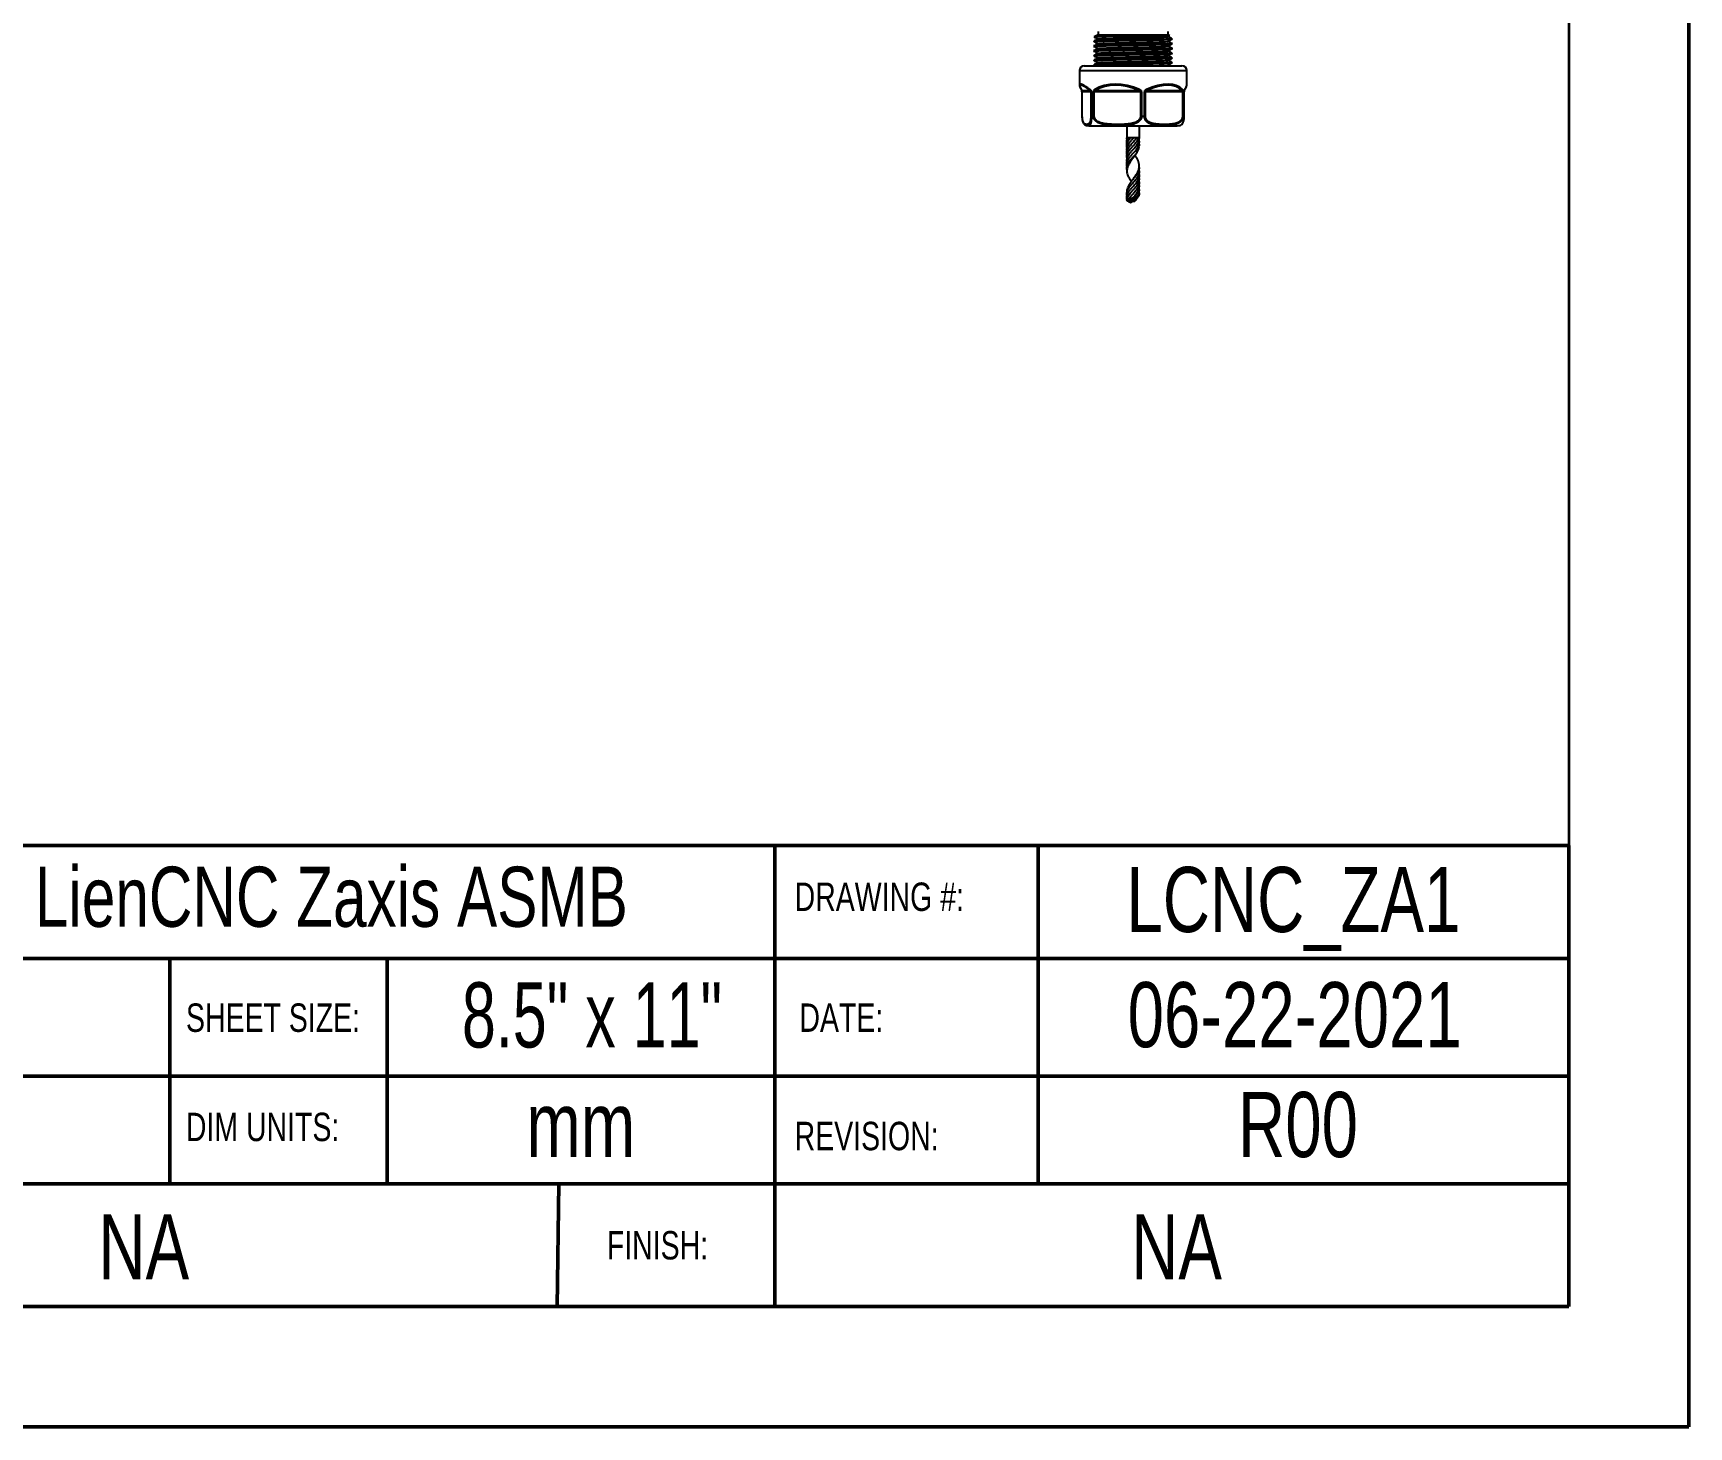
# Model space of a CAD drawing. Header units: millimetres. Extents: x 0 to 279, y 0 to 216.
# Drawn here: x 191.9 to 279.4, y 0 to 73.6 of the extents above; entities that cross this region are included whole.
import ezdxf

# ---------------------------------------------------------------- set-up
doc = ezdxf.new("R2010")
doc.units = ezdxf.units.MM
for name, color, linetype in [('PAGE_BORDER', 7, 'Continuous'), ('TITLE_BLOCK_BORDER', 7, 'Continuous'), ('TITLE_BLOCK_TEXT', 8, 'Continuous')]:
    doc.layers.add(name, color=color, linetype=linetype)
doc.styles.add('SLDTEXTSTYLE0', font='TXT', dxfattribs={"width": 0.75})
doc.styles.add('SLDTEXTSTYLE1', font='TXT', dxfattribs={"width": 0.7})

msp = doc.modelspace()

# ---------------------------------------------------------------- linework, layer by layer
at = {"color": 7, "linetype": 'Continuous', "lineweight": 50}
for p, q in [((279.4, 0), (279.4, 215.9)), ((0, 0), (279.4, 0))]:
    msp.add_line(p, q, dxfattribs=at)
at = {"color": 7, "linetype": 'Continuous', "lineweight": 25}
for p, q in [((248.192, 73.521), (247.986, 73.402)), ((248.192, 73.687), (248.192, 73.521)), ((248.192, 73.521), (250.042, 73.521)), ((250.042, 73.521), (251.892, 73.521)), ((251.892, 73.521), (251.892, 73.687)), ((251.988, 73.465), (251.892, 73.521)), ((247.975, 73.177), (247.975, 73.157)), ((247.975, 72.927), (247.975, 72.907)), ((247.975, 72.677), (247.975, 72.657)), ((251.908, 73.416), (251.986, 73.46)), ((252.109, 73.282), (252.109, 73.302)), ((252.109, 73.032), (252.109, 73.052)), ((252.109, 72.782), (252.109, 72.802)), ((247.459, 71.877), (249.185, 71.877)), ((247.975, 72.427), (247.975, 72.407)), ((247.975, 72.177), (247.975, 72.157)), ((247.975, 71.927), (247.975, 71.907)), ((247.976, 71.906), (248.026, 71.877)), ((249.185, 71.877), (252.625, 71.877)), ((251.979, 71.877), (251.911, 71.917)), ((252.109, 72.532), (252.109, 72.552)), ((252.109, 72.282), (252.109, 72.302)), ((252.109, 72.032), (252.109, 72.052)), ((247.209, 71.627), (247.209, 70.865)), ((252.875, 70.865), (252.875, 71.627)), ((247.336, 70.568), (247.785, 70.568)), ((247.342, 70.509), (247.342, 69.211)), ((247.342, 70.509), (247.343, 70.509)), ((247.827, 70.509), (247.343, 70.509)), ((247.343, 70.509), (247.343, 69.211)), ((247.827, 69.211), (247.827, 70.509)), ((247.827, 70.509), (247.844, 70.509)), ((247.844, 70.509), (247.844, 69.211)), ((247.94, 69.211), (247.94, 70.509)), ((247.94, 70.509), (247.975, 70.509)), ((250.451, 70.509), (247.975, 70.509)), ((247.975, 70.509), (247.975, 69.211)), ((248.055, 70.568), (250.354, 70.568)), ((250.451, 69.211), (250.451, 70.509)), ((250.451, 70.509), (250.492, 70.509)), ((250.492, 70.509), (250.492, 69.211)), ((250.637, 69.211), (250.637, 70.509)), ((250.637, 70.509), (250.674, 70.509)), ((252.666, 70.509), (250.674, 70.509)), ((250.674, 70.509), (250.674, 69.211)), ((250.761, 70.568), (252.61, 70.568)), ((252.666, 69.211), (252.666, 70.509)), ((252.666, 70.509), (252.689, 70.509)), ((252.689, 70.509), (252.689, 69.211)), ((252.739, 69.211), (252.739, 70.509)), ((252.739, 70.509), (252.743, 70.509)), ((252.743, 69.211), (252.743, 70.509)), ((247.342, 69.211), (247.343, 69.211)), ((247.827, 69.211), (247.844, 69.211)), ((247.844, 69.211), (247.94, 69.211)), ((247.94, 69.211), (247.975, 69.211)), ((250.451, 69.211), (250.492, 69.211)), ((250.492, 69.211), (250.637, 69.211)), ((250.637, 69.211), (250.674, 69.211)), ((252.666, 69.211), (252.689, 69.211)), ((252.689, 69.211), (252.739, 69.211)), ((247.709, 68.711), (249.268, 68.711)), ((248.334, 68.711), (248.342, 68.703)), ((248.342, 68.703), (249.478, 68.703)), ((249.268, 68.711), (252.375, 68.711)), ((249.478, 68.703), (251.742, 68.703)), ((249.709, 68.703), (249.709, 68.612)), ((250.375, 68.077), (250.375, 68.703)), ((251.742, 68.703), (251.75, 68.711)), ((249.711, 68.077), (249.709, 68.077)), ((249.774, 68.077), (249.711, 68.077)), ((249.711, 67.996), (249.711, 68.077)), ((249.711, 67.996), (249.72, 67.938)), ((249.72, 67.938), (249.72, 67.938)), ((249.72, 67.745), (249.72, 67.745)), ((249.72, 67.547), (249.72, 67.547)), ((249.72, 67.354), (249.72, 67.354)), ((249.91, 68.077), (249.774, 68.077)), ((250.08, 68.077), (249.91, 68.077)), ((250.241, 68.077), (250.08, 68.077)), ((250.348, 68.077), (250.241, 68.077)), ((250.348, 68.077), (250.375, 68.077)), ((249.718, 67.172), (249.72, 67.172)), ((249.72, 66.966), (249.72, 66.966)), ((249.72, 66.771), (249.72, 66.771)), ((249.72, 66.578), (249.72, 66.578)), ((250.192, 67.084), (250.137, 67.16)), ((250.364, 66.38), (250.364, 66.38)), ((250.364, 66.187), (250.364, 66.187)), ((250.364, 65.995), (250.364, 65.995)), ((250.364, 65.797), (250.364, 65.797)), ((250.364, 65.605), (250.364, 65.605)), ((249.716, 64.81), (249.725, 64.808)), ((249.718, 64.838), (249.72, 64.838)), ((249.72, 65.213), (249.72, 65.213)), ((249.72, 65.02), (249.72, 65.02)), ((249.926, 64.818), (249.869, 64.825)), ((249.926, 64.818), (249.869, 64.824)), ((249.933, 64.877), (250.043, 64.923)), ((250.118, 64.717), (250.136, 64.728)), ((250.147, 64.741), (250.136, 64.728)), ((250.244, 64.969), (250.249, 64.963)), ((250.364, 65.412), (250.364, 65.412)), ((250.364, 65.214), (250.364, 65.214)), ((249.99, 64.712), (249.946, 64.705))]:
    msp.add_line(p, q, dxfattribs=at)
at = {"color": 8, "linetype": 'Continuous', "lineweight": 25}
for p, q in [((247.209, 71.627), (249.102, 71.627)), ((249.102, 71.627), (252.875, 71.627)), ((252.739, 69.211), (252.743, 69.211))]:
    msp.add_line(p, q, dxfattribs=at)
at = {"color": 7, "linetype": 'Continuous', "lineweight": 25}
for centre, radius, start, end in [((247.459, 71.627), 0.25, 90, 180), ((252.625, 71.627), 0.25, 0, 90), ((247.379, 70.618), 0.0652, 211.76956, 229.42632), ((247.84, 70.607), 0.0666, 161.83563, 214.98082), ((248.133, 70.664), 0.123, 197.38616, 231.03313), ((249.868, 70.849), 0.561, 329.97296, 336.70595), ((250.542, 70.535), 0.222, 8.77586, 24.73281), ((252.557, 70.645), 0.0935, 304.90872, 349.05167), ((247.709, 69.211), 0.5, 252.45625, 270), ((252.375, 69.211), 0.5, 270, 287.56541)]:
    msp.add_arc(centre, radius, start, end, dxfattribs=at)
at = {"color": 8, "linetype": 'Continuous', "lineweight": 25}
msp.add_arc((252.703, 70.619), 0.0674, 328.36469, 7.36888, dxfattribs=at)
at = {"color": 7, "linetype": 'Continuous', "lineweight": 25}
for centre, major_axis, ratio, start_param, end_param in [((249.984, 68.103), (2.738, -2.738), 0.092977, 2.589979, 3.507785), ((250.042, 68.162), (2.379, -2.175), 0.707403, 2.024052, 2.941858), ((250.023, 68.103), (2.244, -2.244), 0.708351, 2.066381, 2.984187), ((250.042, 68.162), (2.595, 2.478), 0.459383, 6.272559, 7.190365), ((250.08, 68.103), (2.499, 2.499), 0.459697, 6.255171, 7.172977), ((250.042, 68.162), (2.822, 2.737), 0.092935, 6.153207, 6.193274)]:
    msp.add_ellipse(centre, major_axis=major_axis, ratio=ratio, start_param=start_param, end_param=end_param, dxfattribs=at)
at = {"color": 8, "linetype": 'Continuous', "lineweight": 25}
for major_axis, start_param, end_param in [((2.822, -2.737), 2.58718, 3.231504), ((2.822, 2.737), 5.919792, 6.153207)]:
    msp.add_ellipse((250.042, 68.162), major_axis=major_axis, ratio=0.092935, start_param=start_param, end_param=end_param, dxfattribs=at)
at = {"color": 7, "linetype": 'Continuous', "lineweight": 25}
for points, knots in [([(247.976, 73.406), (248.01, 73.387), (248.075, 73.349), (248.141, 73.311), (248.173, 73.292)], [0, 0, 0, 0, 0.50599, 1, 1, 1, 1]), ([(248.176, 73.293), (248.143, 73.274), (248.076, 73.236), (248.01, 73.197), (247.976, 73.178)], [0, 0, 0, 0, 0.4999825, 1, 1, 1, 1]), ([(247.976, 73.156), (248.01, 73.137), (248.075, 73.099), (248.141, 73.061), (248.173, 73.042)], [0, 0, 0, 0, 0.50599, 1, 1, 1, 1]), ([(248.176, 73.043), (248.143, 73.024), (248.076, 72.986), (248.01, 72.947), (247.976, 72.928)], [0, 0, 0, 0, 0.499982, 1, 1, 1, 1]), ([(247.976, 72.906), (248.01, 72.887), (248.075, 72.849), (248.141, 72.811), (248.173, 72.792)], [0, 0, 0, 0, 0.50599, 1, 1, 1, 1]), ([(248.176, 72.793), (248.143, 72.774), (248.076, 72.736), (248.01, 72.697), (247.976, 72.678)], [0, 0, 0, 0, 0.499982, 1, 1, 1, 1]), ([(247.976, 72.656), (248.01, 72.637), (248.075, 72.599), (248.141, 72.561), (248.173, 72.542)], [0, 0, 0, 0, 0.50599, 1, 1, 1, 1]), ([(251.985, 73.463), (251.984, 73.462), (251.982, 73.461), (251.95, 73.459), (251.896, 73.457), (251.814, 73.455), (251.708, 73.452), (251.586, 73.45), (251.44, 73.448), (251.276, 73.446), (251.099, 73.444), (250.906, 73.441), (250.701, 73.439), (250.489, 73.437), (250.268, 73.435), (250.045, 73.433), (249.821, 73.43), (249.599, 73.428), (249.383, 73.426), (249.225, 73.424), (249.072, 73.423), (248.924, 73.421), (248.784, 73.419), (248.61, 73.417), (248.454, 73.415), (248.321, 73.413), (248.233, 73.411), (248.158, 73.409), (248.094, 73.408), (248.045, 73.406), (248.01, 73.404), (247.99, 73.403), (247.988, 73.402), (247.987, 73.401)], [0, 0, 0, 0, 0.034298, 0.060974, 0.086975, 0.139853, 0.166792, 0.192908, 0.246026, 0.273087, 0.299324, 0.352672, 0.379846, 0.406323, 0.460176, 0.487617, 0.514093, 0.567921, 0.595335, 0.622172, 0.649195, 0.676807, 0.704621, 0.731458, 0.786034, 0.813831, 0.840902, 0.86816, 0.896004, 0.924051, 0.951248, 0.978634, 1, 1, 1, 1]), ([(247.998, 73.157), (247.992, 73.158), (247.972, 73.164), (248.141, 73.174), (248.485, 73.186), (248.986, 73.198), (249.536, 73.21), (250.071, 73.22), (250.594, 73.23), (251.129, 73.241), (251.617, 73.253), (251.954, 73.265), (252.115, 73.275), (252.093, 73.281), (252.087, 73.282)], [0, 0, 0, 0, 0.0384661, 0.136835, 0.2346486, 0.3314705, 0.4301681, 0.5043832, 0.5788735, 0.672535, 0.7692653, 0.8671894, 0.965484, 1, 1, 1, 1]), ([(247.998, 72.907), (247.992, 72.908), (247.972, 72.914), (248.141, 72.924), (248.485, 72.936), (248.986, 72.948), (249.536, 72.96), (250.071, 72.97), (250.594, 72.98), (251.129, 72.991), (251.617, 73.003), (251.954, 73.015), (252.115, 73.025), (252.093, 73.031), (252.087, 73.032)], [0, 0, 0, 0, 0.0384661, 0.136835, 0.2346486, 0.3314705, 0.4301681, 0.5043832, 0.5788735, 0.672535, 0.7692653, 0.8671894, 0.965484, 1, 1, 1, 1]), ([(247.998, 72.657), (247.992, 72.658), (247.972, 72.664), (248.141, 72.674), (248.485, 72.686), (248.986, 72.698), (249.536, 72.71), (250.071, 72.72), (250.594, 72.73), (251.129, 72.741), (251.617, 72.753), (251.954, 72.765), (252.115, 72.775), (252.093, 72.781), (252.087, 72.782)], [0, 0, 0, 0, 0.0384661, 0.136835, 0.2346486, 0.3314705, 0.4301681, 0.5043832, 0.5788735, 0.672535, 0.7692653, 0.8671894, 0.965484, 1, 1, 1, 1]), ([(252.087, 73.302), (252.088, 73.299), (252.091, 73.293), (251.879, 73.282), (251.494, 73.27), (250.966, 73.258), (250.355, 73.245), (249.713, 73.234), (249.103, 73.221), (248.578, 73.209), (248.198, 73.197), (247.99, 73.186), (247.996, 73.179), (247.998, 73.177)], [0, 0, 0, 0, 0.061233, 0.159904, 0.256953, 0.354534, 0.45304, 0.549459, 0.648017, 0.745467, 0.842641, 0.941281, 1, 1, 1, 1]), ([(252.087, 73.052), (252.088, 73.049), (252.091, 73.043), (251.879, 73.032), (251.494, 73.02), (250.966, 73.008), (250.355, 72.995), (249.713, 72.984), (249.103, 72.971), (248.578, 72.959), (248.198, 72.947), (247.99, 72.936), (247.996, 72.929), (247.998, 72.927)], [0, 0, 0, 0, 0.061233, 0.159904, 0.256953, 0.354534, 0.45304, 0.549459, 0.648017, 0.745467, 0.842641, 0.941281, 1, 1, 1, 1]), ([(252.087, 72.802), (252.088, 72.799), (252.091, 72.793), (251.879, 72.782), (251.494, 72.77), (250.966, 72.758), (250.355, 72.745), (249.713, 72.734), (249.103, 72.721), (248.578, 72.709), (248.198, 72.697), (247.99, 72.686), (247.996, 72.679), (247.998, 72.677)], [0, 0, 0, 0, 0.061233, 0.159904, 0.256953, 0.354534, 0.45304, 0.549459, 0.648017, 0.745467, 0.842641, 0.941281, 1, 1, 1, 1]), ([(248.193, 73.293), (248.19, 73.294), (248.176, 73.3), (248.326, 73.309), (248.636, 73.321), (249.09, 73.333), (249.587, 73.345), (250.07, 73.355), (250.543, 73.365), (251.026, 73.377), (251.467, 73.388), (251.769, 73.4), (251.912, 73.41), (251.896, 73.415), (251.893, 73.416)], [0, 0, 0, 0, 0.028017, 0.128692, 0.228799, 0.327891, 0.428902, 0.504779, 0.580932, 0.676951, 0.775948, 0.876168, 0.976767, 1, 1, 1, 1]), ([(248.193, 73.043), (248.19, 73.044), (248.176, 73.05), (248.326, 73.059), (248.636, 73.071), (249.09, 73.083), (249.587, 73.095), (250.07, 73.105), (250.543, 73.115), (251.026, 73.127), (251.467, 73.138), (251.769, 73.15), (251.912, 73.16), (251.896, 73.165), (251.893, 73.166)], [0, 0, 0, 0, 0.028017, 0.128692, 0.228799, 0.327891, 0.428902, 0.504779, 0.580932, 0.676951, 0.775948, 0.876168, 0.976767, 1, 1, 1, 1]), ([(248.193, 72.793), (248.19, 72.794), (248.176, 72.8), (248.326, 72.809), (248.636, 72.821), (249.09, 72.833), (249.587, 72.845), (250.07, 72.855), (250.543, 72.865), (251.026, 72.877), (251.467, 72.888), (251.769, 72.9), (251.912, 72.91), (251.896, 72.915), (251.893, 72.916)], [0, 0, 0, 0, 0.028017, 0.128692, 0.228799, 0.327891, 0.428902, 0.504779, 0.580932, 0.676951, 0.775948, 0.876168, 0.976767, 1, 1, 1, 1]), ([(248.193, 72.543), (248.19, 72.544), (248.176, 72.55), (248.326, 72.559), (248.636, 72.571), (249.09, 72.583), (249.587, 72.595), (250.07, 72.605), (250.543, 72.615), (251.026, 72.627), (251.467, 72.638), (251.769, 72.65), (251.912, 72.66), (251.896, 72.665), (251.893, 72.666)], [0, 0, 0, 0, 0.028017, 0.128692, 0.228799, 0.327891, 0.428902, 0.504779, 0.580932, 0.676951, 0.775948, 0.876168, 0.976767, 1, 1, 1, 1]), ([(251.908, 73.166), (251.942, 73.185), (252.008, 73.223), (252.074, 73.262), (252.108, 73.281)], [0, 0, 0, 0, 0.49998, 1, 1, 1, 1]), ([(251.908, 72.916), (251.942, 72.935), (252.008, 72.973), (252.074, 73.012), (252.108, 73.031)], [0, 0, 0, 0, 0.49998, 1, 1, 1, 1]), ([(251.908, 72.666), (251.942, 72.685), (252.008, 72.723), (252.074, 72.762), (252.108, 72.781)], [0, 0, 0, 0, 0.49998, 1, 1, 1, 1]), ([(252.108, 73.303), (252.074, 73.322), (252.009, 73.36), (251.943, 73.398), (251.911, 73.417)], [0, 0, 0, 0, 0.50601, 1, 1, 1, 1]), ([(252.108, 73.053), (252.074, 73.072), (252.009, 73.11), (251.943, 73.148), (251.911, 73.167)], [0, 0, 0, 0, 0.5060102, 1, 1, 1, 1]), ([(252.108, 72.803), (252.074, 72.822), (252.009, 72.86), (251.943, 72.898), (251.911, 72.917)], [0, 0, 0, 0, 0.50601, 1, 1, 1, 1]), ([(252.108, 72.553), (252.074, 72.572), (252.009, 72.61), (251.943, 72.648), (251.911, 72.667)], [0, 0, 0, 0, 0.50601, 1, 1, 1, 1]), ([(248.176, 72.543), (248.143, 72.524), (248.076, 72.486), (248.01, 72.447), (247.976, 72.428)], [0, 0, 0, 0, 0.499982, 1, 1, 1, 1]), ([(247.976, 72.406), (248.01, 72.387), (248.075, 72.349), (248.141, 72.311), (248.173, 72.292)], [0, 0, 0, 0, 0.50599, 1, 1, 1, 1]), ([(248.176, 72.293), (248.143, 72.274), (248.076, 72.236), (248.01, 72.197), (247.976, 72.178)], [0, 0, 0, 0, 0.499982, 1, 1, 1, 1]), ([(247.976, 72.156), (248.01, 72.137), (248.075, 72.099), (248.141, 72.061), (248.173, 72.042)], [0, 0, 0, 0, 0.50599, 1, 1, 1, 1]), ([(248.176, 72.043), (248.143, 72.024), (248.076, 71.986), (248.01, 71.947), (247.976, 71.928)], [0, 0, 0, 0, 0.499982, 1, 1, 1, 1]), ([(247.998, 72.407), (247.992, 72.408), (247.972, 72.414), (248.141, 72.424), (248.485, 72.436), (248.986, 72.448), (249.536, 72.46), (250.071, 72.47), (250.594, 72.48), (251.129, 72.491), (251.617, 72.503), (251.954, 72.515), (252.115, 72.525), (252.093, 72.531), (252.087, 72.532)], [0, 0, 0, 0, 0.0384661, 0.136835, 0.2346486, 0.3314705, 0.4301681, 0.5043832, 0.5788735, 0.672535, 0.7692653, 0.8671894, 0.965484, 1, 1, 1, 1]), ([(247.998, 72.157), (247.992, 72.158), (247.972, 72.164), (248.141, 72.174), (248.485, 72.186), (248.986, 72.198), (249.536, 72.21), (250.071, 72.22), (250.594, 72.23), (251.129, 72.241), (251.617, 72.253), (251.954, 72.265), (252.115, 72.275), (252.093, 72.281), (252.087, 72.282)], [0, 0, 0, 0, 0.0384661, 0.136835, 0.2346486, 0.3314705, 0.4301681, 0.5043832, 0.5788735, 0.672535, 0.7692653, 0.8671894, 0.965484, 1, 1, 1, 1]), ([(247.998, 71.907), (247.992, 71.908), (247.972, 71.914), (248.141, 71.924), (248.485, 71.936), (248.986, 71.948), (249.536, 71.96), (250.071, 71.97), (250.594, 71.98), (251.129, 71.991), (251.617, 72.003), (251.954, 72.015), (252.115, 72.025), (252.093, 72.031), (252.087, 72.032)], [0, 0, 0, 0, 0.038466, 0.136835, 0.234649, 0.33147, 0.430168, 0.504383, 0.578873, 0.672535, 0.769265, 0.867189, 0.965484, 1, 1, 1, 1]), ([(252.087, 72.552), (252.088, 72.549), (252.091, 72.543), (251.879, 72.532), (251.494, 72.52), (250.966, 72.508), (250.355, 72.495), (249.713, 72.484), (249.103, 72.471), (248.578, 72.459), (248.198, 72.447), (247.99, 72.436), (247.996, 72.429), (247.998, 72.427)], [0, 0, 0, 0, 0.061233, 0.159904, 0.256953, 0.354534, 0.45304, 0.549459, 0.648017, 0.745467, 0.842641, 0.941281, 1, 1, 1, 1]), ([(252.087, 72.302), (252.088, 72.299), (252.091, 72.293), (251.879, 72.282), (251.494, 72.27), (250.966, 72.258), (250.355, 72.245), (249.713, 72.234), (249.103, 72.221), (248.578, 72.209), (248.198, 72.197), (247.99, 72.186), (247.996, 72.179), (247.998, 72.177)], [0, 0, 0, 0, 0.0612333, 0.1599037, 0.2569527, 0.354534, 0.4530399, 0.5494588, 0.648017, 0.7454666, 0.842641, 0.9412815, 1, 1, 1, 1]), ([(252.087, 72.052), (252.088, 72.049), (252.091, 72.043), (251.879, 72.032), (251.494, 72.02), (250.966, 72.008), (250.355, 71.995), (249.713, 71.984), (249.103, 71.971), (248.578, 71.959), (248.198, 71.947), (247.99, 71.936), (247.996, 71.929), (247.998, 71.927)], [0, 0, 0, 0, 0.061233, 0.159904, 0.256953, 0.354534, 0.45304, 0.549459, 0.648017, 0.745467, 0.842641, 0.941281, 1, 1, 1, 1]), ([(248.193, 72.293), (248.19, 72.294), (248.176, 72.3), (248.326, 72.309), (248.636, 72.321), (249.09, 72.333), (249.587, 72.345), (250.07, 72.355), (250.543, 72.365), (251.026, 72.377), (251.467, 72.388), (251.769, 72.4), (251.912, 72.41), (251.896, 72.415), (251.893, 72.416)], [0, 0, 0, 0, 0.028017, 0.128692, 0.228799, 0.327891, 0.428902, 0.504779, 0.580932, 0.676951, 0.775948, 0.876168, 0.976767, 1, 1, 1, 1]), ([(248.193, 72.043), (248.19, 72.044), (248.176, 72.05), (248.326, 72.059), (248.636, 72.071), (249.09, 72.083), (249.587, 72.095), (250.07, 72.105), (250.543, 72.115), (251.026, 72.127), (251.467, 72.138), (251.769, 72.15), (251.912, 72.16), (251.896, 72.165), (251.893, 72.166)], [0, 0, 0, 0, 0.028017, 0.128692, 0.228799, 0.327891, 0.428902, 0.504779, 0.580932, 0.676951, 0.775948, 0.876168, 0.976767, 1, 1, 1, 1]), ([(251.048, 71.877), (251.187, 71.881), (251.482, 71.888), (251.767, 71.9), (251.913, 71.91), (251.896, 71.915), (251.893, 71.916)], [0, 0, 0, 0, 0.2857772, 0.6052543, 0.92594, 1, 1, 1, 1]), ([(251.908, 72.416), (251.942, 72.435), (252.008, 72.473), (252.074, 72.512), (252.108, 72.531)], [0, 0, 0, 0, 0.49998, 1, 1, 1, 1]), ([(251.908, 72.166), (251.942, 72.185), (252.008, 72.223), (252.074, 72.262), (252.108, 72.281)], [0, 0, 0, 0, 0.4999803, 1, 1, 1, 1]), ([(251.908, 71.916), (251.942, 71.935), (252.008, 71.973), (252.074, 72.012), (252.108, 72.031)], [0, 0, 0, 0, 0.49998, 1, 1, 1, 1]), ([(252.108, 72.303), (252.074, 72.322), (252.009, 72.36), (251.943, 72.398), (251.911, 72.417)], [0, 0, 0, 0, 0.50601, 1, 1, 1, 1]), ([(252.108, 72.053), (252.074, 72.072), (252.009, 72.11), (251.943, 72.148), (251.911, 72.167)], [0, 0, 0, 0, 0.50601, 1, 1, 1, 1]), ([(247.213, 70.833), (247.214, 70.827), (247.216, 70.79), (247.248, 70.718), (247.297, 70.631), (247.323, 70.584)], [0, 0, 0, 0, 0.078008, 0.496746, 1, 1, 1, 1]), ([(247.323, 70.584), (247.324, 70.583), (247.327, 70.579), (247.333, 70.565), (247.339, 70.542), (247.341, 70.524), (247.341, 70.514), (247.342, 70.509)], [0, 0, 0, 0, 0.0678722, 0.5549964, 0.7724881, 0.9025874, 1, 1, 1, 1]), ([(247.343, 70.509), (247.343, 70.512), (247.343, 70.517), (247.342, 70.528), (247.341, 70.543), (247.339, 70.558), (247.337, 70.565), (247.336, 70.568)], [0, 0, 0, 0, 0.0737808, 0.1249631, 0.3074988, 0.6461596, 1, 1, 1, 1]), ([(247.844, 70.509), (247.844, 70.514), (247.843, 70.53), (247.836, 70.556), (247.821, 70.585), (247.801, 70.609), (247.785, 70.621), (247.777, 70.627)], [0, 0, 0, 0, 0.078188, 0.283934, 0.489569, 0.740446, 1, 1, 1, 1]), ([(247.785, 70.568), (247.795, 70.562), (247.807, 70.554), (247.82, 70.536), (247.825, 70.525), (247.827, 70.517), (247.827, 70.512), (247.827, 70.509)], [0, 0, 0, 0, 0.578008, 0.777709, 0.869572, 0.944206, 1, 1, 1, 1]), ([(248.015, 70.627), (248.005, 70.62), (247.982, 70.605), (247.958, 70.574), (247.943, 70.54), (247.941, 70.519), (247.94, 70.509)], [0, 0, 0, 0, 0.303321, 0.623696, 0.830951, 1, 1, 1, 1]), ([(247.975, 70.509), (247.975, 70.512), (247.975, 70.517), (247.98, 70.528), (247.995, 70.543), (248.022, 70.558), (248.044, 70.565), (248.055, 70.568)], [0, 0, 0, 0, 0.073781, 0.124963, 0.307499, 0.64616, 1, 1, 1, 1]), ([(250.354, 70.568), (250.365, 70.565), (250.387, 70.56), (250.412, 70.55), (250.429, 70.54), (250.437, 70.534), (250.442, 70.528), (250.446, 70.524), (250.448, 70.52), (250.45, 70.516), (250.45, 70.513), (250.451, 70.511), (250.451, 70.509)], [0, 0, 0, 0, 0.287242, 0.577916, 0.677097, 0.777613, 0.823249, 0.869454, 0.906402, 0.94416, 0.971781, 1, 1, 1, 1]), ([(250.492, 70.509), (250.491, 70.512), (250.491, 70.516), (250.49, 70.526), (250.486, 70.54), (250.478, 70.555), (250.468, 70.569), (250.45, 70.588), (250.422, 70.609), (250.396, 70.621), (250.383, 70.627)], [0, 0, 0, 0, 0.038929, 0.078143, 0.179307, 0.284551, 0.386491, 0.490322, 0.740829, 1, 1, 1, 1]), ([(250.743, 70.627), (250.728, 70.62), (250.697, 70.605), (250.662, 70.574), (250.64, 70.54), (250.638, 70.519), (250.637, 70.509)], [0, 0, 0, 0, 0.303321, 0.623696, 0.830951, 1, 1, 1, 1]), ([(250.674, 70.509), (250.674, 70.512), (250.675, 70.517), (250.68, 70.528), (250.696, 70.543), (250.725, 70.558), (250.749, 70.565), (250.761, 70.568)], [0, 0, 0, 0, 0.073781, 0.124963, 0.307499, 0.64616, 1, 1, 1, 1]), ([(252.61, 70.568), (252.623, 70.562), (252.641, 70.554), (252.657, 70.536), (252.663, 70.525), (252.665, 70.517), (252.666, 70.512), (252.666, 70.509)], [0, 0, 0, 0, 0.578008, 0.777709, 0.869572, 0.944206, 1, 1, 1, 1]), ([(252.689, 70.509), (252.689, 70.514), (252.689, 70.53), (252.685, 70.556), (252.673, 70.596), (252.659, 70.614), (252.649, 70.627)], [0, 0, 0, 0, 0.078333, 0.284462, 0.49048, 1, 1, 1, 1]), ([(252.77, 70.627), (252.766, 70.62), (252.757, 70.605), (252.746, 70.574), (252.74, 70.54), (252.739, 70.519), (252.739, 70.509)], [0, 0, 0, 0, 0.303321, 0.623696, 0.830951, 1, 1, 1, 1]), ([(252.743, 70.523), (252.743, 70.523), (252.743, 70.529), (252.745, 70.54), (252.749, 70.556), (252.755, 70.572), (252.758, 70.579), (252.761, 70.583)], [0, 0, 0, 0, 0.009688, 0.139698, 0.315352, 0.591137, 1, 1, 1, 1]), ([(252.761, 70.584), (252.776, 70.61), (252.821, 70.686), (252.86, 70.763), (252.867, 70.815), (252.869, 70.828)], [0, 0, 0, 0, 0.278656, 0.817532, 1, 1, 1, 1]), ([(247.342, 69.211), (247.342, 69.204), (247.341, 69.168), (247.346, 69.1), (247.357, 69.012), (247.379, 68.93), (247.411, 68.855), (247.456, 68.791), (247.511, 68.743), (247.547, 68.736), (247.559, 68.734)], [0, 0, 0, 0, 0.018034, 0.101339, 0.193153, 0.311304, 0.460861, 0.641673, 0.883441, 1, 1, 1, 1]), ([(247.343, 69.211), (247.343, 69.205), (247.343, 69.171), (247.347, 69.111), (247.358, 69.028), (247.376, 68.957), (247.411, 68.875), (247.462, 68.825), (247.548, 68.798), (247.633, 68.8), (247.714, 68.828), (247.764, 68.883), (247.799, 68.972), (247.817, 69.063), (247.825, 69.14), (247.826, 69.187), (247.827, 69.211)], [0, 0, 0, 0, 0.005975, 0.034246, 0.062281, 0.109823, 0.157083, 0.2724, 0.391057, 0.6341, 0.738275, 0.841878, 0.911974, 0.951957, 0.975921, 1, 1, 1, 1]), ([(250.492, 69.211), (250.489, 69.182), (250.484, 69.126), (250.456, 69.065), (250.429, 69.025), (250.41, 69), (250.388, 68.976), (250.363, 68.951), (250.326, 68.921), (250.277, 68.888), (250.227, 68.861), (250.174, 68.837), (250.118, 68.815), (250.048, 68.793), (249.969, 68.774), (249.874, 68.756), (249.768, 68.742), (249.676, 68.734), (249.603, 68.73), (249.553, 68.727), (249.497, 68.725), (249.44, 68.723), (249.355, 68.721), (249.242, 68.72), (249.127, 68.721), (249.032, 68.723), (248.951, 68.725), (248.859, 68.73), (248.753, 68.737), (248.652, 68.747), (248.554, 68.761), (248.455, 68.78), (248.355, 68.807), (248.267, 68.838), (248.192, 68.873), (248.132, 68.908), (248.079, 68.947), (248.042, 68.982), (248.001, 69.029), (247.97, 69.079), (247.948, 69.14), (247.941, 69.18), (247.941, 69.204), (247.94, 69.211)], [0, 0, 0, 0, 0.0271939, 0.0537142, 0.0642735, 0.0748309, 0.0853867, 0.0966546, 0.109967, 0.1338869, 0.1566238, 0.1688166, 0.1936392, 0.2186052, 0.2448228, 0.2777041, 0.3183592, 0.355979, 0.3721315, 0.3947347, 0.4075637, 0.4295575, 0.4533935, 0.493756, 0.5451515, 0.5708576, 0.5896783, 0.6273316, 0.6637024, 0.6975026, 0.7294657, 0.763047, 0.7982489, 0.8322956, 0.8563476, 0.8805226, 0.9010114, 0.9204079, 0.9307288, 0.9613463, 0.9770514, 0.9932323, 1, 1, 1, 1]), ([(247.975, 69.211), (247.975, 69.205), (247.976, 69.171), (247.994, 69.111), (248.052, 69.028), (248.146, 68.957), (248.276, 68.898), (248.422, 68.857), (248.636, 68.821), (249.025, 68.798), (249.456, 68.799), (249.824, 68.826), (250.014, 68.86), (250.14, 68.895), (250.245, 68.941), (250.334, 68.995), (250.402, 69.063), (250.443, 69.14), (250.448, 69.187), (250.451, 69.211)], [0, 0, 0, 0, 0.005973, 0.034232, 0.062255, 0.109776, 0.157016, 0.214346, 0.272448, 0.391054, 0.633995, 0.737056, 0.789181, 0.841759, 0.876553, 0.912011, 0.951977, 0.975931, 1, 1, 1, 1]), ([(252.689, 69.211), (252.687, 69.182), (252.683, 69.126), (252.652, 69.051), (252.616, 68.994), (252.573, 68.945), (252.529, 68.907), (252.477, 68.87), (252.433, 68.846), (252.385, 68.823), (252.336, 68.804), (252.274, 68.784), (252.201, 68.765), (252.112, 68.749), (252.02, 68.737), (251.95, 68.731), (251.906, 68.728), (251.867, 68.726), (251.822, 68.724), (251.764, 68.722), (251.685, 68.721), (251.58, 68.721), (251.47, 68.723), (251.372, 68.727), (251.298, 68.732), (251.238, 68.738), (251.187, 68.745), (251.138, 68.753), (251.09, 68.763), (251.04, 68.775), (250.979, 68.794), (250.921, 68.818), (250.876, 68.841), (250.84, 68.863), (250.808, 68.885), (250.777, 68.911), (250.75, 68.936), (250.721, 68.969), (250.685, 69.022), (250.659, 69.079), (250.643, 69.14), (250.637, 69.18), (250.637, 69.204), (250.637, 69.211)], [0, 0, 0, 0, 0.027195, 0.053716, 0.080069, 0.096615, 0.123291, 0.144405, 0.168768, 0.181158, 0.206043, 0.231088, 0.258479, 0.296859, 0.339789, 0.372092, 0.383394, 0.394696, 0.420356, 0.438685, 0.46803, 0.519415, 0.570826, 0.60847, 0.646136, 0.667674, 0.686605, 0.713742, 0.7328, 0.750617, 0.780922, 0.815569, 0.832284, 0.844297, 0.868406, 0.88052, 0.891906, 0.912417, 0.930726, 0.961345, 0.977051, 0.993232, 1, 1, 1, 1]), ([(250.674, 69.211), (250.674, 69.205), (250.675, 69.171), (250.689, 69.111), (250.736, 69.028), (250.811, 68.957), (250.956, 68.875), (251.164, 68.825), (251.519, 68.798), (251.866, 68.8), (252.202, 68.828), (252.406, 68.883), (252.553, 68.972), (252.627, 69.063), (252.66, 69.14), (252.664, 69.187), (252.666, 69.211)], [0, 0, 0, 0, 0.005975, 0.034246, 0.062281, 0.109823, 0.157083, 0.2724, 0.391057, 0.6341, 0.738275, 0.841878, 0.911974, 0.951957, 0.975921, 1, 1, 1, 1]), ([(252.526, 68.734), (252.54, 68.737), (252.585, 68.748), (252.644, 68.808), (252.691, 68.891), (252.719, 68.975), (252.735, 69.069), (252.743, 69.153), (252.742, 69.2), (252.742, 69.214)], [0, 0, 0, 0, 0.137944, 0.441403, 0.614672, 0.755453, 0.870488, 0.960192, 1, 1, 1, 1]), ([(249.709, 68.612), (249.709, 68.611), (249.709, 68.6), (249.709, 68.577), (249.709, 68.545), (249.71, 68.512), (249.71, 68.478), (249.711, 68.433), (249.711, 68.375), (249.711, 68.31), (249.71, 68.248), (249.71, 68.191), (249.709, 68.134), (249.709, 68.096), (249.709, 68.077)], [0, 0, 0, 0, 0.004891, 0.066173, 0.12816, 0.190276, 0.252735, 0.315292, 0.442735, 0.570902, 0.677058, 0.783643, 0.891581, 1, 1, 1, 1]), ([(249.721, 67.173), (249.718, 67.183), (249.699, 67.241), (249.713, 67.348), (249.767, 67.494), (249.867, 67.64), (249.992, 67.786), (250.127, 67.932), (250.203, 68.029), (250.241, 68.077)], [0, 0, 0, 0, 0.032913, 0.194094, 0.355275, 0.516456, 0.677638, 0.838819, 1, 1, 1, 1]), ([(249.724, 67.746), (249.72, 67.759), (249.699, 67.821), (249.711, 67.932), (249.753, 68.029), (249.774, 68.077)], [0, 0, 0, 0, 0.118992, 0.559496, 1, 1, 1, 1]), ([(249.724, 66.58), (249.72, 66.593), (249.699, 66.655), (249.713, 66.765), (249.767, 66.911), (249.867, 67.056), (249.965, 67.173), (250.098, 67.315), (250.227, 67.465), (250.336, 67.64), (250.377, 67.786), (250.383, 67.885), (250.364, 67.936), (250.363, 67.938)], [0, 0, 0, 0, 0.028997, 0.136455, 0.243912, 0.35137, 0.458828, 0.499259, 0.673052, 0.78051, 0.887967, 0.995425, 1, 1, 1, 1]), ([(249.726, 67.548), (249.719, 67.578), (249.699, 67.658), (249.726, 67.786), (249.795, 67.932), (249.872, 68.029), (249.91, 68.077)], [0, 0, 0, 0, 0.174226, 0.449484, 0.724742, 1, 1, 1, 1]), ([(249.731, 66.967), (249.719, 67.026), (249.703, 67.106), (249.739, 67.23), (249.796, 67.348), (249.906, 67.494), (250.037, 67.64), (250.167, 67.786), (250.282, 67.932), (250.326, 68.029), (250.348, 68.077)], [0, 0, 0, 0, 0.157926, 0.211962, 0.343302, 0.474642, 0.605981, 0.737321, 0.86866, 1, 1, 1, 1]), ([(249.721, 67.354), (249.714, 67.401), (249.7, 67.496), (249.744, 67.64), (249.829, 67.786), (249.949, 67.932), (250.036, 68.029), (250.08, 68.077)], [0, 0, 0, 0, 0.193938, 0.395454, 0.596969, 0.798485, 1, 1, 1, 1]), ([(249.721, 66.772), (249.714, 66.818), (249.7, 66.913), (249.744, 67.056), (249.801, 67.157), (249.872, 67.252), (249.95, 67.351), (250.082, 67.495), (250.209, 67.64), (250.309, 67.786), (250.373, 67.932), (250.373, 68.029), (250.373, 68.077)], [0, 0, 0, 0, 0.106589, 0.218261, 0.329934, 0.333617, 0.443616, 0.553311, 0.664983, 0.776656, 0.888328, 1, 1, 1, 1]), ([(250.361, 67.745), (250.362, 67.722), (250.365, 67.652), (250.338, 67.534), (250.283, 67.386), (250.222, 67.285), (250.192, 67.234)], [0, 0, 0, 0, 0.137502, 0.405547, 0.697576, 1, 1, 1, 1]), ([(249.726, 66.381), (249.718, 66.412), (249.699, 66.491), (249.725, 66.619), (249.796, 66.765), (249.906, 66.911), (250.037, 67.056), (250.133, 67.165), (250.183, 67.223), (250.192, 67.234)], [0, 0, 0, 0, 0.107779, 0.278701, 0.449624, 0.620547, 0.79147, 0.962392, 1, 1, 1, 1]), ([(250.192, 67.234), (250.161, 67.191), (250.098, 67.104), (249.999, 66.974), (249.905, 66.841), (249.825, 66.71), (249.763, 66.577), (249.725, 66.444), (249.713, 66.315), (249.725, 66.189), (249.751, 66.108), (249.764, 66.067)], [0, 0, 0, 0, 0.111536, 0.226316, 0.337868, 0.452633, 0.563851, 0.678202, 0.791004, 0.894292, 1, 1, 1, 1]), ([(250.062, 65.919), (250.092, 65.959), (250.154, 66.04), (250.234, 66.163), (250.299, 66.287), (250.344, 66.413), (250.367, 66.542), (250.363, 66.673), (250.331, 66.807), (250.276, 66.944), (250.22, 67.037), (250.192, 67.084)], [0, 0, 0, 0, 0.104987, 0.212847, 0.317809, 0.425598, 0.535476, 0.648341, 0.761769, 0.87828, 1, 1, 1, 1]), ([(250.062, 65.919), (250.097, 65.958), (250.175, 66.045), (250.28, 66.182), (250.355, 66.327), (250.385, 66.459), (250.366, 66.543), (250.359, 66.578)], [0, 0, 0, 0, 0.178106, 0.399312, 0.620519, 0.841725, 1, 1, 1, 1]), ([(249.721, 64.839), (249.718, 64.849), (249.699, 64.908), (249.713, 65.015), (249.767, 65.161), (249.867, 65.307), (249.992, 65.452), (250.125, 65.598), (250.246, 65.744), (250.336, 65.89), (250.377, 66.036), (250.384, 66.135), (250.364, 66.185), (250.363, 66.187)], [0, 0, 0, 0, 0.022101, 0.130334, 0.238566, 0.346799, 0.455032, 0.563264, 0.671497, 0.77973, 0.887962, 0.996195, 1, 1, 1, 1]), ([(249.721, 65.02), (249.714, 65.067), (249.7, 65.163), (249.744, 65.307), (249.829, 65.452), (249.948, 65.598), (250.081, 65.744), (250.208, 65.89), (250.311, 66.036), (250.369, 66.182), (250.385, 66.296), (250.365, 66.361), (250.359, 66.378)], [0, 0, 0, 0, 0.103344, 0.210725, 0.318106, 0.425487, 0.532868, 0.640249, 0.74763, 0.855011, 0.962392, 1, 1, 1, 1]), ([(249.716, 64.81), (249.721, 64.83), (249.737, 64.897), (249.797, 65.015), (249.906, 65.161), (250.037, 65.307), (250.168, 65.452), (250.28, 65.598), (250.355, 65.744), (250.385, 65.876), (250.366, 65.959), (250.359, 65.994)], [0, 0, 0, 0, 0.050647, 0.173748, 0.296849, 0.41995, 0.543052, 0.666153, 0.789254, 0.912355, 1, 1, 1, 1]), ([(249.722, 65.213), (249.722, 65.222), (249.721, 65.275), (249.745, 65.371), (249.794, 65.503), (249.867, 65.637), (249.958, 65.776), (250.026, 65.87), (250.062, 65.919)], [0, 0, 0, 0, 0.039471, 0.222824, 0.411273, 0.598929, 0.791698, 1, 1, 1, 1]), ([(249.764, 66.067), (249.785, 66.024), (249.829, 65.938), (249.896, 65.835), (249.939, 65.776), (249.95, 65.761)], [0, 0, 0, 0, 0.420398, 0.853098, 1, 1, 1, 1]), ([(249.839, 64.874), (249.875, 64.922), (249.949, 65.017), (250.083, 65.162), (250.208, 65.307), (250.311, 65.452), (250.369, 65.598), (250.385, 65.713), (250.364, 65.778), (250.359, 65.796)], [0, 0, 0, 0, 0.155832, 0.311232, 0.469434, 0.627636, 0.785838, 0.94404, 1, 1, 1, 1]), ([(250.043, 64.923), (250.113, 65.003), (250.227, 65.131), (250.336, 65.307), (250.377, 65.452), (250.383, 65.552), (250.364, 65.602), (250.363, 65.604)], [0, 0, 0, 0, 0.347072, 0.561669, 0.776266, 0.990864, 1, 1, 1, 1]), ([(249.754, 64.728), (249.742, 64.742), (249.718, 64.769), (249.717, 64.796), (249.716, 64.81)], [0, 0, 0, 0, 0.4993055, 1, 1, 1, 1]), ([(249.725, 64.808), (249.731, 64.808), (249.741, 64.807), (249.751, 64.815), (249.755, 64.818)], [0, 0, 0, 0, 0.56583, 1, 1, 1, 1]), ([(249.869, 64.679), (249.869, 64.679), (249.863, 64.683), (249.851, 64.69), (249.83, 64.704), (249.806, 64.722), (249.778, 64.747), (249.75, 64.775), (249.734, 64.797), (249.725, 64.808)], [0, 0, 0, 0, 0.000045, 0.096127, 0.192551, 0.365519, 0.540158, 0.76889, 1, 1, 1, 1]), ([(249.931, 64.642), (249.898, 64.655), (249.831, 64.68), (249.779, 64.712), (249.754, 64.728)], [0, 0, 0, 0, 0.500025, 1, 1, 1, 1]), ([(249.755, 64.818), (249.764, 64.825), (249.788, 64.844), (249.819, 64.862), (249.839, 64.874)], [0, 0, 0, 0, 0.369686, 1, 1, 1, 1]), ([(249.755, 64.818), (249.755, 64.818), (249.757, 64.815), (249.765, 64.801), (249.781, 64.775), (249.804, 64.747), (249.828, 64.723), (249.846, 64.708), (249.862, 64.695), (249.87, 64.689), (249.875, 64.686), (249.875, 64.686)], [0, 0, 0, 0, 0.000047, 0.061433, 0.303132, 0.547343, 0.698859, 0.852211, 0.925877, 0.999953, 1, 1, 1, 1]), ([(249.839, 64.874), (249.848, 64.871), (249.859, 64.869), (249.869, 64.867), (249.87, 64.867)], [0, 0, 0, 0, 0.950357, 1, 1, 1, 1]), ([(249.869, 64.828), (249.869, 64.828), (249.869, 64.832), (249.869, 64.841), (249.87, 64.851), (249.87, 64.855), (249.87, 64.855)], [0, 0, 0, 0, 0.00026, 0.499735, 0.999741, 1, 1, 1, 1]), ([(249.869, 64.825), (249.869, 64.825), (249.869, 64.826), (249.869, 64.827), (249.869, 64.828), (249.869, 64.828)], [0, 0, 0, 0, 0.496519, 0.997791, 1, 1, 1, 1]), ([(249.87, 64.82), (249.87, 64.82), (249.87, 64.82), (249.87, 64.822), (249.869, 64.823), (249.869, 64.824), (249.869, 64.824)], [0, 0, 0, 0, 0.001691, 0.452173, 0.906542, 1, 1, 1, 1]), ([(249.87, 64.867), (249.875, 64.866), (249.884, 64.865), (249.9, 64.867), (249.916, 64.87), (249.928, 64.875), (249.933, 64.877)], [0, 0, 0, 0, 0.223585, 0.453894, 0.724783, 1, 1, 1, 1]), ([(249.87, 64.855), (249.87, 64.855), (249.87, 64.859), (249.87, 64.863), (249.87, 64.867)], [0, 0, 0, 0, 0.000637, 1, 1, 1, 1]), ([(249.871, 64.816), (249.871, 64.816), (249.871, 64.817), (249.871, 64.819), (249.87, 64.82), (249.87, 64.82)], [0, 0, 0, 0, 0.002034, 0.998037, 1, 1, 1, 1]), ([(249.871, 64.813), (249.871, 64.813), (249.87, 64.814), (249.87, 64.815), (249.871, 64.816), (249.871, 64.816)], [0, 0, 0, 0, 0.00211, 0.997896, 1, 1, 1, 1]), ([(249.903, 64.696), (249.903, 64.696), (249.894, 64.71), (249.876, 64.748), (249.87, 64.788), (249.871, 64.813), (249.871, 64.813)], [0, 0, 0, 0, 0.000056, 0.401527, 0.999944, 1, 1, 1, 1]), ([(249.926, 64.818), (249.926, 64.805), (249.924, 64.776), (249.931, 64.738), (249.941, 64.714), (249.946, 64.705), (249.946, 64.705)], [0, 0, 0, 0, 0.331966, 0.751855, 0.999939, 1, 1, 1, 1]), ([(249.928, 64.838), (249.928, 64.838), (249.928, 64.837), (249.928, 64.834), (249.927, 64.827), (249.927, 64.821), (249.926, 64.818)], [0, 0, 0, 0, 0.00037, 0.102138, 0.550991, 1, 1, 1, 1]), ([(249.933, 64.877), (249.933, 64.877), (249.933, 64.875), (249.932, 64.867), (249.93, 64.854), (249.929, 64.843), (249.928, 64.838), (249.928, 64.838)], [0, 0, 0, 0, 0.000191, 0.149426, 0.599667, 0.999809, 1, 1, 1, 1]), ([(249.99, 64.712), (249.99, 64.712), (249.991, 64.723), (249.998, 64.757), (250.021, 64.821), (250.05, 64.876), (250.069, 64.907), (250.069, 64.907)], [0, 0, 0, 0, 0.000037, 0.187337, 0.539626, 0.999963, 1, 1, 1, 1]), ([(250.043, 64.923), (250.052, 64.92), (250.062, 64.917), (250.072, 64.914), (250.072, 64.914)], [0, 0, 0, 0, 0.962725, 1, 1, 1, 1]), ([(250.136, 64.922), (250.136, 64.922), (250.135, 64.92), (250.113, 64.882), (250.079, 64.823), (250.056, 64.759), (250.051, 64.729), (250.05, 64.72), (250.05, 64.72)], [0, 0, 0, 0, 0.000038, 0.034461, 0.539292, 0.855916, 0.999962, 1, 1, 1, 1]), ([(250.079, 64.723), (250.075, 64.723), (250.066, 64.722), (250.056, 64.721), (250.05, 64.72)], [0, 0, 0, 0, 0.409022, 1, 1, 1, 1]), ([(250.069, 64.907), (250.069, 64.907), (250.07, 64.909), (250.071, 64.912), (250.072, 64.914)], [0, 0, 0, 0, 0.001208, 1, 1, 1, 1]), ([(250.072, 64.914), (250.082, 64.913), (250.104, 64.91), (250.125, 64.918), (250.136, 64.922)], [0, 0, 0, 0, 0.4576694, 1, 1, 1, 1]), ([(250.079, 64.723), (250.079, 64.723), (250.084, 64.733), (250.105, 64.772), (250.151, 64.84), (250.206, 64.912), (250.239, 64.951), (250.249, 64.963)], [0, 0, 0, 0, 0.000032, 0.122413, 0.507835, 0.854671, 1, 1, 1, 1]), ([(250.136, 64.728), (250.126, 64.728), (250.109, 64.727), (250.088, 64.724), (250.079, 64.723)], [0, 0, 0, 0, 0.565197, 1, 1, 1, 1]), ([(250.136, 64.922), (250.149, 64.927), (250.186, 64.943), (250.221, 64.959), (250.244, 64.969)], [0, 0, 0, 0, 0.339883, 1, 1, 1, 1]), ([(250.147, 64.741), (250.18, 64.783), (250.232, 64.848), (250.302, 64.938), (250.334, 64.984), (250.35, 65.006)], [0, 0, 0, 0, 0.475582, 0.73861, 1, 1, 1, 1]), ([(250.293, 64.966), (250.293, 64.966), (250.28, 64.95), (250.248, 64.908), (250.198, 64.838), (250.162, 64.78), (250.149, 64.747), (250.147, 64.741)], [0, 0, 0, 0, 0.0000357, 0.2236244, 0.5597112, 0.926604, 1, 1, 1, 1]), ([(250.244, 64.969), (250.283, 65.033), (250.353, 65.146), (250.385, 65.293), (250.366, 65.376), (250.359, 65.411)], [0, 0, 0, 0, 0.432682, 0.763326, 1, 1, 1, 1]), ([(250.249, 64.963), (250.252, 64.96), (250.259, 64.955), (250.276, 64.957), (250.287, 64.963), (250.293, 64.966)], [0, 0, 0, 0, 0.250061, 0.585613, 1, 1, 1, 1]), ([(250.293, 64.966), (250.299, 64.97), (250.321, 64.983), (250.338, 64.996), (250.35, 65.006)], [0, 0, 0, 0, 0.29002, 1, 1, 1, 1]), ([(250.35, 65.006), (250.353, 65.012), (250.36, 65.025), (250.366, 65.037), (250.369, 65.043)], [0, 0, 0, 0, 0.4735302, 1, 1, 1, 1]), ([(250.369, 65.043), (250.374, 65.082), (250.383, 65.139), (250.365, 65.195), (250.359, 65.212)], [0, 0, 0, 0, 0.696315, 1, 1, 1, 1]), ([(249.875, 64.686), (249.873, 64.686), (249.87, 64.684), (249.867, 64.683), (249.867, 64.681), (249.868, 64.68), (249.869, 64.679)], [0, 0, 0, 0, 0.243719, 0.492602, 0.743659, 1, 1, 1, 1]), ([(249.869, 64.679), (249.875, 64.677), (249.889, 64.671), (249.918, 64.662), (249.933, 64.656)], [0, 0, 0, 0, 0.448911, 1, 1, 1, 1]), ([(249.903, 64.696), (249.898, 64.694), (249.888, 64.691), (249.879, 64.688), (249.875, 64.686)], [0, 0, 0, 0, 0.485533, 1, 1, 1, 1]), ([(249.946, 64.705), (249.937, 64.703), (249.92, 64.7), (249.909, 64.697), (249.903, 64.696)], [0, 0, 0, 0, 0.481346, 1, 1, 1, 1]), ([(249.933, 64.656), (249.93, 64.656), (249.922, 64.654), (249.928, 64.646), (249.931, 64.642)], [0, 0, 0, 0, 0.498345, 1, 1, 1, 1]), ([(250.118, 64.717), (250.094, 64.713), (250.032, 64.701), (249.968, 64.687), (249.938, 64.669), (249.934, 64.659), (249.933, 64.656)], [0, 0, 0, 0, 0.267292, 0.70045, 0.931281, 1, 1, 1, 1]), ([(250.05, 64.72), (250.038, 64.718), (250.017, 64.716), (249.998, 64.713), (249.99, 64.712)], [0, 0, 0, 0, 0.606066, 1, 1, 1, 1])]:
    msp.add_open_spline(points, degree=3, knots=knots, dxfattribs=at)
at = {"color": 8, "linetype": 'Continuous', "lineweight": 25}
for points, knots in [([(247.844, 69.211), (247.844, 69.182), (247.843, 69.126), (247.839, 69.065), (247.835, 69.016), (247.832, 68.983), (247.826, 68.942), (247.82, 68.907), (247.812, 68.87), (247.805, 68.846), (247.798, 68.823), (247.79, 68.804), (247.78, 68.784), (247.767, 68.765), (247.752, 68.749), (247.735, 68.737), (247.721, 68.731), (247.712, 68.728), (247.704, 68.726), (247.695, 68.724), (247.682, 68.722), (247.665, 68.721), (247.642, 68.721), (247.621, 68.722), (247.602, 68.724), (247.584, 68.727), (247.567, 68.731), (247.558, 68.734), (247.558, 68.734)], [0, 0, 0, 0, 0.042038, 0.083034, 0.099296, 0.132477, 0.149389, 0.190625, 0.223268, 0.260922, 0.280075, 0.318541, 0.357256, 0.399597, 0.458924, 0.525286, 0.575219, 0.59269, 0.610161, 0.649825, 0.678158, 0.72352, 0.80295, 0.865388, 0.882421, 0.940611, 0.998836, 1, 1, 1, 1]), ([(252.526, 68.734), (252.534, 68.737), (252.549, 68.742), (252.572, 68.754), (252.596, 68.77), (252.62, 68.792), (252.641, 68.818), (252.656, 68.841), (252.668, 68.863), (252.679, 68.885), (252.69, 68.911), (252.699, 68.935), (252.709, 68.968), (252.721, 69.02), (252.731, 69.079), (252.737, 69.14), (252.738, 69.18), (252.739, 69.204), (252.739, 69.211)], [0, 0, 0, 0, 0.097069, 0.189197, 0.278153, 0.37947, 0.477606, 0.524952, 0.558978, 0.627267, 0.661579, 0.693829, 0.745493, 0.803783, 0.89051, 0.934996, 0.98083, 1, 1, 1, 1])]:
    msp.add_open_spline(points, degree=3, knots=knots, dxfattribs=at)
at = {"layer": 'PAGE_BORDER', "lineweight": 35}
for p in [(273.05, 209.55), (6.35, 6.35)]:
    msp.add_line(p, (273.05, 6.35), dxfattribs=at)
at = {"layer": 'TITLE_BLOCK_BORDER', "lineweight": 50}
for p, q in [((273.05, 30.708), (166.18, 30.708)), ((231.126, 30.708), (231.126, 6.35)), ((245.03, 30.708), (245.03, 12.839)), ((273.05, 30.708), (273.05, 6.35)), ((273.05, 24.733), (166.18, 24.733)), ((199.16, 24.733), (199.16, 12.839)), ((210.638, 24.733), (210.638, 12.839)), ((273.05, 18.518), (166.18, 18.518)), ((166.36, 12.839), (273.05, 12.839)), ((219.705, 12.839), (219.615, 6.35)), ((166.18, 6.35), (273.05, 6.35))]:
    msp.add_line(p, q, dxfattribs=at)

# ---------------------------------------------------------------- texts
at = {"layer": 'TITLE_BLOCK_TEXT'}
for s, insert, char_height, attachment_point, style in [('LienCNC Zaxis ASMB', (207.694, 29.583), 3.175, 2, 'SLDTEXTSTYLE0'), ('LCNC_ZA1', (258.511, 29.571), 3.4396, 2, 'SLDTEXTSTYLE0'), ('DRAWING #:', (232.164, 28.746), 1.5, 1, 'SLDTEXTSTYLE0'), ('8.5" x 11"', (221.463, 23.476), 3.4396, 2, 'SLDTEXTSTYLE1'), ('06-22-2021', (258.577, 23.489), 3.4396, 2, 'SLDTEXTSTYLE0'), ('SHEET SIZE:', (200.013, 22.361), 1.5, 1, 'SLDTEXTSTYLE0'), ('DATE:', (232.417, 22.361), 1.5, 1, 'SLDTEXTSTYLE0'), ('R00', (258.754, 17.687), 3.4396, 2, 'SLDTEXTSTYLE0'), ('mm', (220.868, 17.687), 3.4396, 2, 'SLDTEXTSTYLE0'), ('DIM UNITS:', (200.008, 16.591), 1.5, 1, 'SLDTEXTSTYLE0'), ('REVISION:', (232.164, 16.111), 1.5, 1, 'SLDTEXTSTYLE0'), ('NA', (197.786, 11.231), 3.4396, 2, 'SLDTEXTSTYLE0'), ('NA', (252.339, 11.231), 3.4396, 2, 'SLDTEXTSTYLE0'), ('FINISH:', (222.245, 10.342), 1.5, 1, 'SLDTEXTSTYLE0')]:
    msp.add_mtext(s, dxfattribs=dict(at, insert=insert, char_height=char_height, attachment_point=attachment_point, style=style))

doc.saveas('drawing.dxf')
